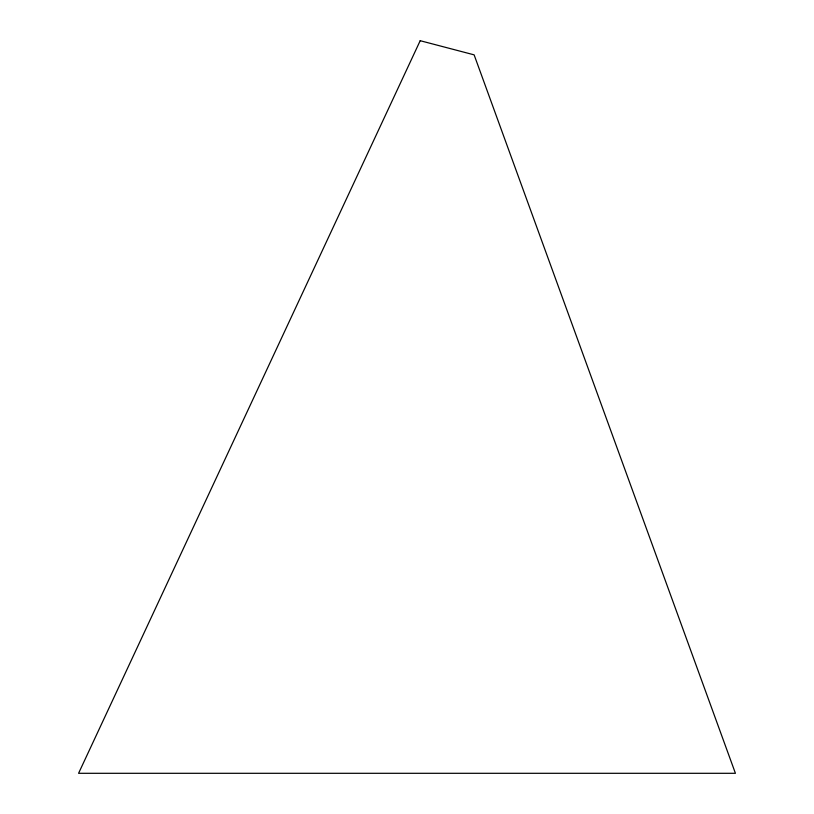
<?xml version="1.0" encoding="UTF-8"?>
<svg xmlns="http://www.w3.org/2000/svg" width="814" height="814" viewBox="0 0 814 814"><rect width="100%" height="100%" fill="white"/><g stroke="black" fill="none" stroke-linecap="round" stroke-linejoin="round"><path stroke-width="1.22" d="M420.197 40.7L78.582 773.3L735.418 773.3L474.124 54.853L420.197 40.7"/></g></svg>
